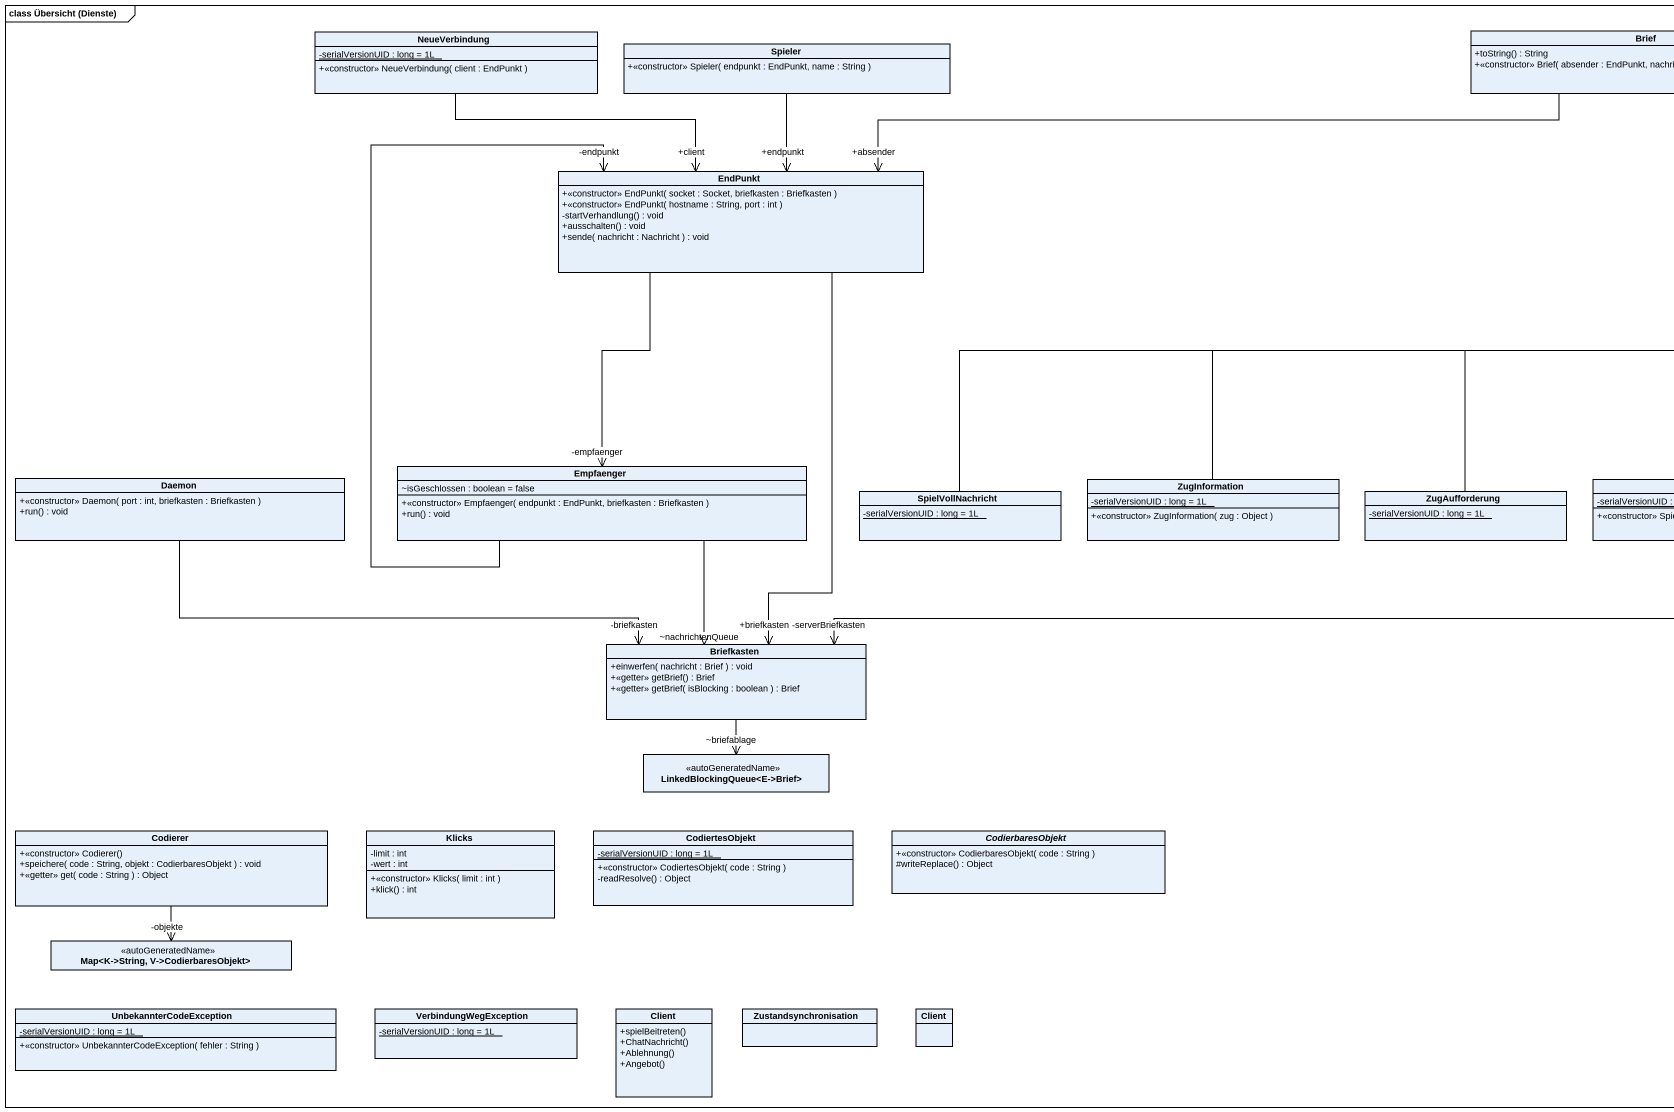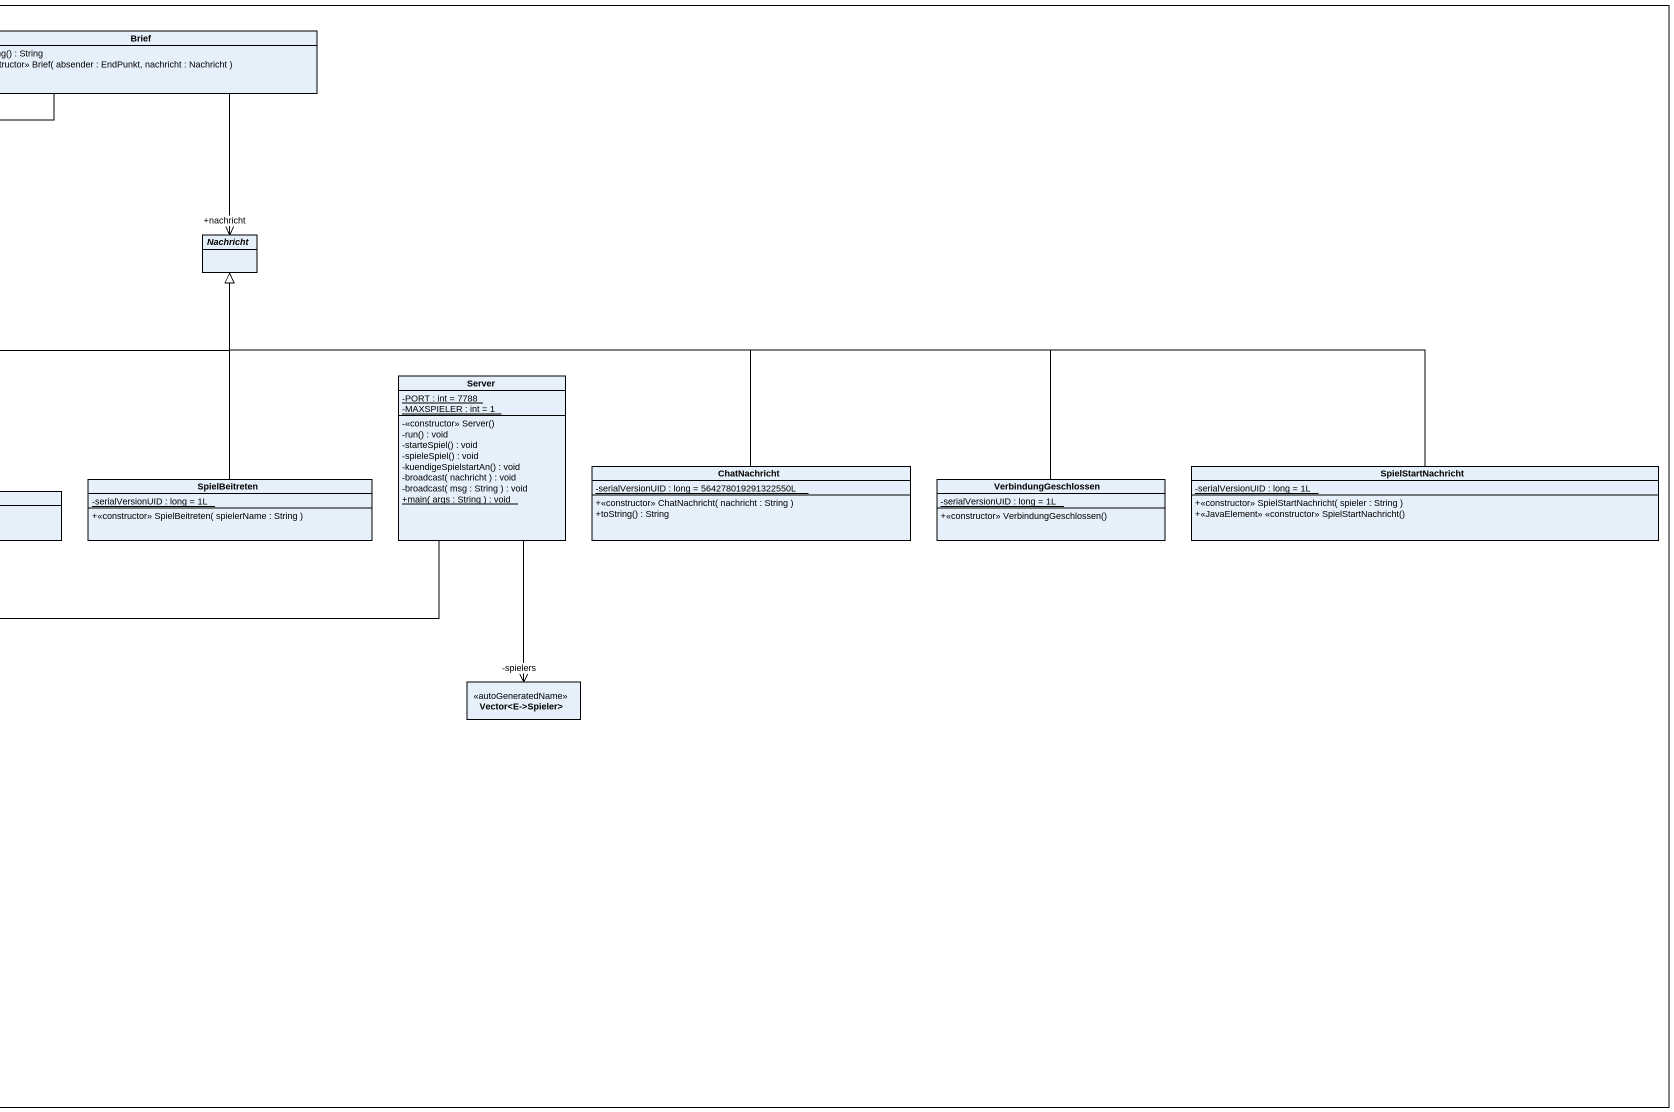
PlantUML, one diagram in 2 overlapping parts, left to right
@startuml
mainframe class Übersicht (Dienste)
hide circle
hide empty members
skinparam classAttributeIconSize 0
class NeueVerbindung {
  {static} -serialVersionUID : long = 1L
  +<<constructor>> NeueVerbindung( client : EndPunkt )
}
class Spieler {
  +<<constructor>> Spieler( endpunkt : EndPunkt, name : String )
}
class Brief {
  +toString() : String
  +<<constructor>> Brief( absender : EndPunkt, nachricht : Nachricht )
}
class EndPunkt {
  +<<constructor>> EndPunkt( socket : Socket, briefkasten : Briefkasten )
  +<<constructor>> EndPunkt( hostname : String, port : int )
  -startVerhandlung() : void
  +ausschalten() : void
  +sende( nachricht : Nachricht ) : void
}
abstract class Nachricht
class Server {
  {static} -PORT : int = 7788
  {static} -MAXSPIELER : int = 1
  -<<constructor>> Server()
  -run() : void
  -starteSpiel() : void
  -spieleSpiel() : void
  -kuendigeSpielstartAn() : void
  -broadcast( nachricht ) : void
  -broadcast( msg : String ) : void
  {static} +main( args : String ) : void
}
class Daemon {
  +<<constructor>> Daemon( port : int, briefkasten : Briefkasten )
  +run() : void
}
class Empfaenger {
  ~isGeschlossen : boolean = false
  +<<constructor>> Empfaenger( endpunkt : EndPunkt, briefkasten : Briefkasten )
  +run() : void
}
class ZugInformation {
  {static} -serialVersionUID : long = 1L
  +<<constructor>> ZugInformation( zug : Object )
}
class SpielBeitreten {
  {static} -serialVersionUID : long = 1L
  +<<constructor>> SpielBeitreten( spielerName : String )
}
class ChatNachricht {
  {static} -serialVersionUID : long = 564278019291322550L
  +<<constructor>> ChatNachricht( nachricht : String )
  +toString() : String
}
class VerbindungGeschlossen {
  {static} -serialVersionUID : long = 1L
  +<<constructor>> VerbindungGeschlossen()
}
class SpielStartNachricht {
  {static} -serialVersionUID : long = 1L
  +<<constructor>> SpielStartNachricht( spieler : String )
  +<<JavaElement>> <<constructor>> SpielStartNachricht()
}
class SpielVollNachricht {
  {static} -serialVersionUID : long = 1L
}
class ZugAufforderung {
  {static} -serialVersionUID : long = 1L
}
class Briefkasten {
  +einwerfen( nachricht : Brief ) : void
  +<<getter>> getBrief() : Brief
  +<<getter>> getBrief( isBlocking : boolean ) : Brief
}
class "Vector<E->Spieler>" as Vector_E_Spieler <<autoGeneratedName>>
class "LinkedBlockingQueue<E->Brief>" as LinkedBlockingQueue_E_Brief <<autoGeneratedName>>
class Codierer {
  +<<constructor>> Codierer()
  +speichere( code : String, objekt : CodierbaresObjekt ) : void
  +<<getter>> get( code : String ) : Object
}
class Klicks {
  -limit : int
  -wert : int
  +<<constructor>> Klicks( limit : int )
  +klick() : int
}
class CodiertesObjekt {
  {static} -serialVersionUID : long = 1L
  +<<constructor>> CodiertesObjekt( code : String )
  -readResolve() : Object
}
abstract class CodierbaresObjekt {
  +<<constructor>> CodierbaresObjekt( code : String )
  #writeReplace() : Object
}
interface "Map<K->String, V->CodierbaresObjekt>" as Map_K_String_V <<autoGeneratedName>>
class UnbekannterCodeException {
  {static} -serialVersionUID : long = 1L
  +<<constructor>> UnbekannterCodeException( fehler : String )
}
class VerbindungWegException {
  {static} -serialVersionUID : long = 1L
}
class Client {
  +spielBeitreten()
  +ChatNachricht()
  +Ablehnung()
  +Angebot()
}
class Zustandsynchronisation
class "Client" as Client_2
EndPunkt "+client" <-left- NeueVerbindung
EndPunkt "+endpunkt" <-up- Spieler
EndPunkt "+absender" <-right- Brief
EndPunkt "-endpunkt" <-- Empfaenger
Nachricht "+nachricht" <-up- Brief
Empfaenger "-empfaenger" <-up- EndPunkt
ZugInformation -right-|> Nachricht
SpielBeitreten -up-|> Nachricht
ChatNachricht -left-|> Nachricht
VerbindungGeschlossen -left-|> Nachricht
SpielStartNachricht -left-|> Nachricht
SpielVollNachricht -right-|> Nachricht
ZugAufforderung -up-|> Nachricht
Briefkasten "+briefkasten" <-up- EndPunkt
Briefkasten "-serverBriefkasten" <-right- Server
Briefkasten "-briefkasten" <-left- Daemon
Briefkasten "~nachrichtenQueue" <-up- Empfaenger
Vector_E_Spieler "-spielers" <-up- Server
LinkedBlockingQueue_E_Brief "~briefablage" <-up- Briefkasten
Map_K_String_V "-objekte" <-up- Codierer
@enduml
